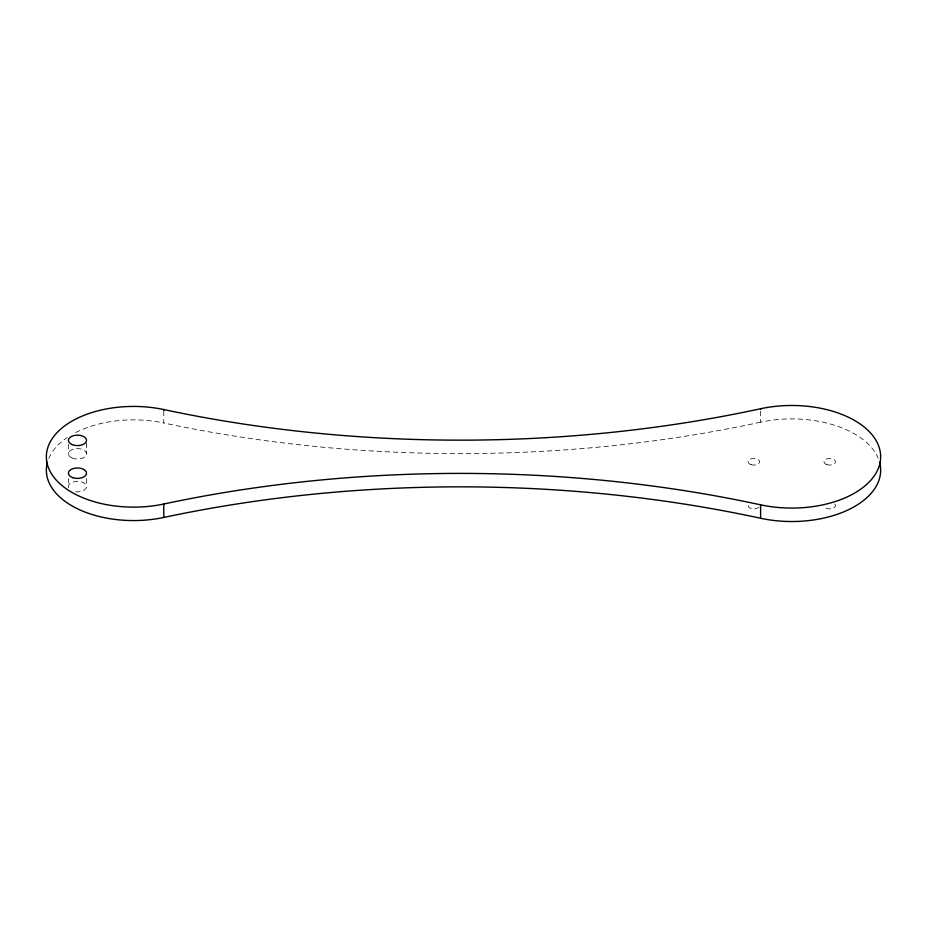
<?xml version="1.0" encoding="UTF-8"?>
<svg xmlns="http://www.w3.org/2000/svg" width="927" height="927" viewBox="0 0 927 927"><rect width="100%" height="100%" fill="white"/><g stroke="black" fill="none" stroke-linecap="round" stroke-linejoin="round"><path stroke-width="0.7" stroke-dasharray="4.63 3.48" d="M760.603 411.264L760.603 422.179A88.865 51.298 0 0 1 878.159 458.147M163.789 411.229L163.789 422.99A87.219 50.348 0 0 0 75.69 432.55M86.512 443.06L86.512 453.801M86.512 478.575L86.512 486.629M68.413 444.404L68.413 453.801M68.413 478.575L68.413 486.629M834.775 503.964A5.759 3.326 0 0 1 831.739 508.668A5.759 3.326 0 0 1 824.091 506.258M758.912 507.15A5.759 3.326 0 0 1 751.102 508.471A5.759 3.326 0 0 1 748.807 503.964M760.603 422.179A855.691 494.033 0 0 1 163.789 422.99M48.783 458.39A87.219 50.348 0 0 1 67.15 437.59M68.61 487.706A9.05 5.226 0 0 1 76.848 481.414A9.05 5.226 0 0 1 86.489 486.988A9.05 5.226 0 0 1 75.608 491.75M750.974 464.636A5.759 3.326 0 0 0 759.619 461.75A5.759 3.326 0 0 0 750.974 458.877A5.759 3.326 0 0 0 750.974 464.636M826.838 464.636A5.759 3.326 0 0 0 835.482 461.75A5.759 3.326 0 0 0 826.838 458.877A5.759 3.326 0 0 0 826.838 464.636M72.155 458.031A9.05 5.226 0 0 0 86.466 454.346A9.05 5.226 0 0 0 73.778 449.027A9.05 5.226 0 0 0 72.155 458.031"/><path stroke-width="1.39" d="M760.603 408.737A88.865 51.298 0 0 1 880.65 456.779A88.865 51.298 0 0 1 760.603 504.821A855.691 494.033 0 0 0 163.789 504.01A87.219 50.348 0 0 1 46.35 456.779A87.219 50.348 0 0 1 163.789 409.549A855.691 494.033 0 0 0 760.603 408.737L760.603 409.583M760.603 504.821L760.603 518.263A855.691 494.033 0 0 0 163.789 517.451A87.219 50.348 0 0 1 47.428 462.341M163.789 409.549L163.789 410.394M163.789 504.01L163.789 517.451M879.549 462.179A88.865 51.298 0 0 1 760.603 518.263M72.943 477.718A9.05 5.226 0 0 0 86.512 473.199A9.05 5.226 0 0 0 72.943 468.668A9.05 5.226 0 0 0 72.943 477.718M72.155 444.601A9.05 5.226 0 0 0 86.466 440.904A9.05 5.226 0 0 0 73.778 435.597A9.05 5.226 0 0 0 72.155 444.601"/></g></svg>
